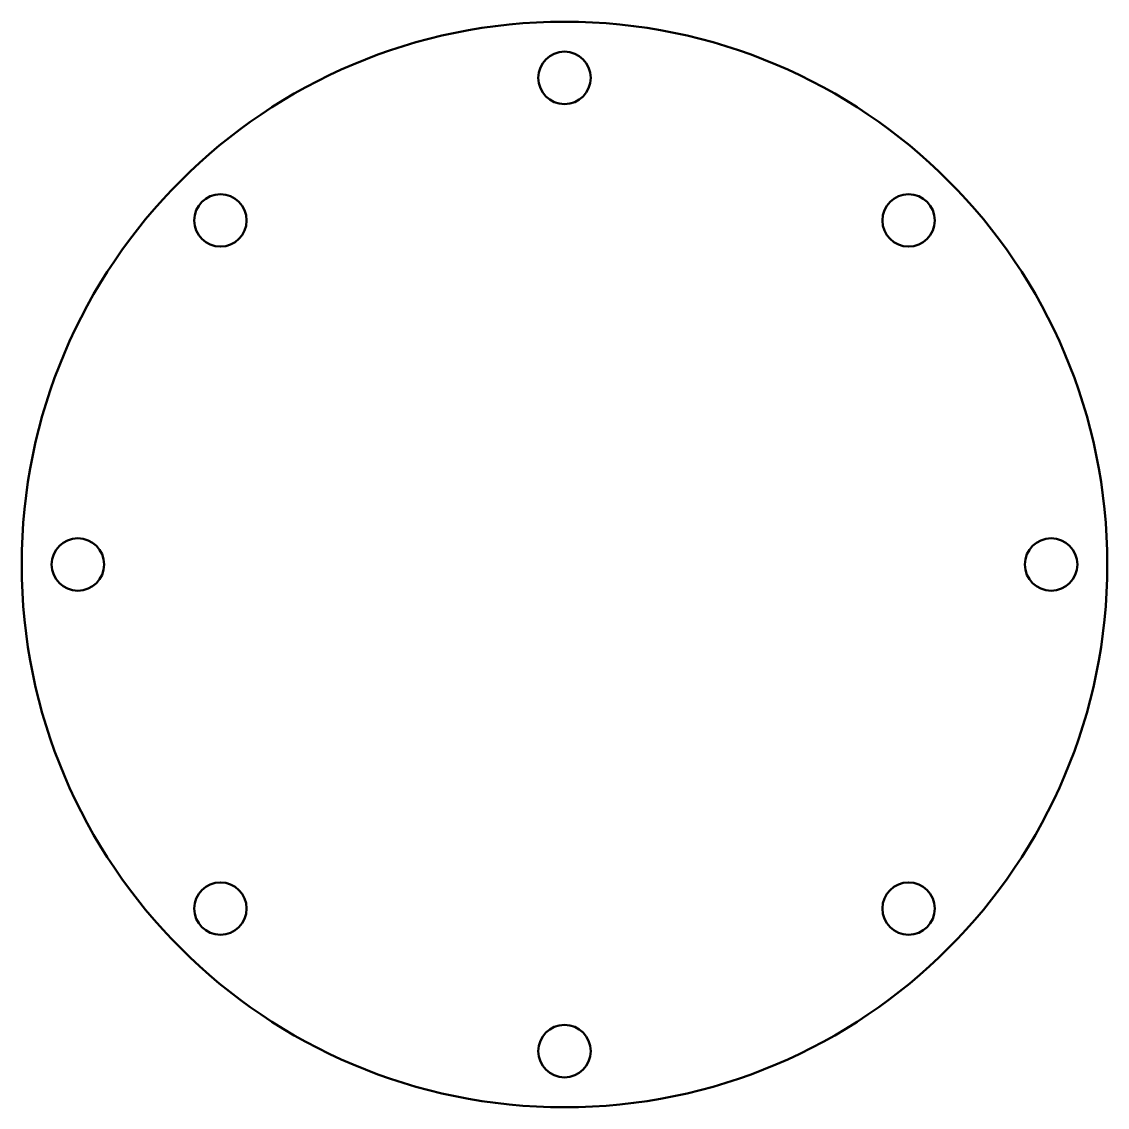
# Model space of a CAD drawing. Header units: millimetres. Extents: x 0 to 145, y 0 to 145.
import ezdxf

# ---------------------------------------------------------------- set-up
doc = ezdxf.new("R2010")
doc.units = ezdxf.units.MM
doc.layers.add('IV_INTERIOR_PROFILES', color=7, linetype='Continuous', lineweight=50)
doc.layers.add('IV_OUTER_PROFILE', color=7, linetype='Continuous', lineweight=50)

msp = doc.modelspace()

# ---------------------------------------------------------------- linework, layer by layer
at = {"layer": 'IV_INTERIOR_PROFILES'}
for centre in [(72.5, 137.5), (26.54, 118.46), (118.46, 118.46), (7.5, 72.5), (137.5, 72.5), (26.54, 26.54), (118.46, 26.54), (72.5, 7.5)]:
    msp.add_circle(centre, 3.5, dxfattribs=at)
at = {"layer": 'IV_OUTER_PROFILE'}
msp.add_circle((72.5, 72.5), 72.5, dxfattribs=at)

doc.saveas('drawing.dxf')
